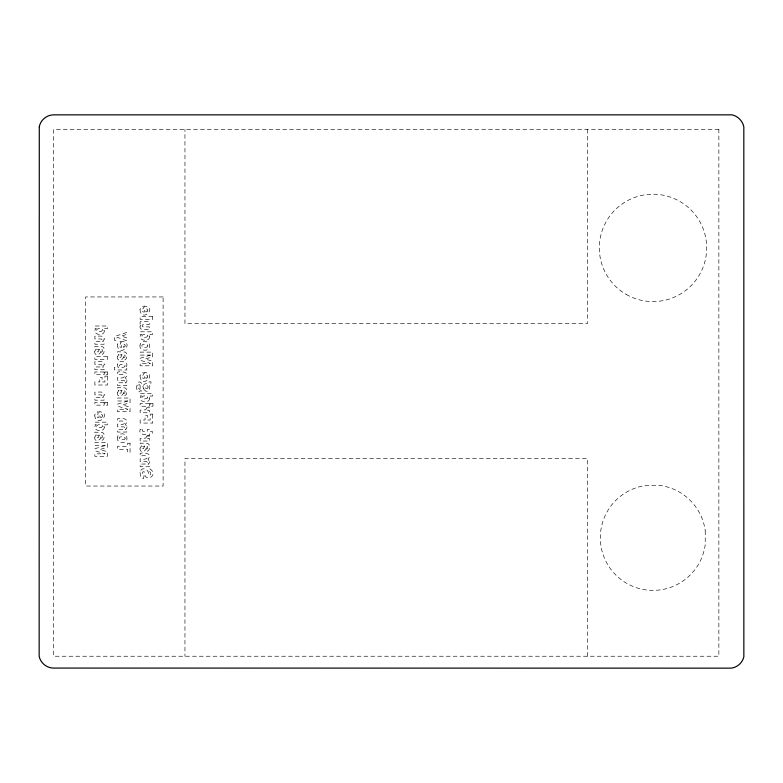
<?xml version="1.0" encoding="UTF-8"?>
<svg xmlns="http://www.w3.org/2000/svg" width="783" height="783" viewBox="0 0 783 783"><rect width="100%" height="100%" fill="white"/><g stroke="black" fill="none" stroke-linecap="round" stroke-linejoin="round"><path stroke-width="0.59" stroke-dasharray="3.92 2.94" d="M587.407 129.352L587.407 323.673L184.954 323.673L184.954 129.352M587.407 656.232L587.407 458.437L184.954 458.437L184.954 656.232M705.248 530.903L705.229 544.655A52.686 52.686 0 0 1 650.604 590.323A52.686 52.686 0 0 1 600.355 539.888A52.686 52.686 0 0 1 646.22 485.44L659.971 485.46A52.686 52.686 0 0 1 705.248 530.903M140.157 387.448C140.314 392.44 136.917 386.802 139.012 384.59L139.971 384.923L140.157 387.448M136.937 385.862C135.42 388.329 138.611 394.896 140.715 390.453L142.369 391.627L144.444 389.768C147.175 394.407 151.471 387.859 149.22 384.688L150.737 383.983L151.031 382.603L150.953 381.84L149.22 381.84C149.269 384.864 141.371 381.497 144.003 388.574L143.299 389.043C143.446 384.404 138.816 377.416 136.937 385.862M142.183 429.309L142.76 431.374L147.302 431.423L147.302 429.436L149.426 429.436L149.426 431.423L152.352 431.423L152.166 433.792L149.426 434.007L149.426 435.632L147.302 435.632L147.302 434.164C143.857 435.133 138.219 434.203 140.147 429.309L142.183 429.309M140.04 472.511L140.832 476.994L143.436 478.775L144.052 476.064L142.741 475.193L142.3 473.509L142.692 472.012L144.111 471.63C144.63 484.276 159.311 474.841 149.935 468.87L149.103 471.366L150.219 472.149L150.512 474.263L149.954 475.134L148.692 474.919C149.445 469.144 141.038 465.719 140.04 472.511M94.723 415.107C95.702 428.771 113.016 413.121 99.05 411.584L99.05 417.554C96.74 418.279 95.565 414.452 98.071 414.129L97.895 411.652L95.477 413.228L94.723 415.107M117.372 344.823C118.341 358.487 135.655 342.837 121.688 341.3L121.688 347.27C119.378 347.995 118.204 344.168 120.719 343.845L120.533 341.368L118.125 342.944L117.372 344.823M140.01 309.559C140.979 323.222 158.293 307.572 144.336 306.036L144.336 312.006C142.017 312.73 140.852 308.903 143.358 308.58L143.172 306.104L140.764 307.67L140.01 309.559M140.01 375.889C140.979 389.552 158.293 373.902 144.336 372.365L144.336 378.336C142.017 379.06 140.852 375.233 143.358 374.91L143.172 372.434L141.214 373.511L140.01 375.889M146.901 407.767L145.726 409.822L140.147 410.116L140.147 412.768L149.426 412.768L149.426 410.263L147.703 410.263L149.152 409.47L149.602 407.767L146.901 407.767M146.901 436.043L145.726 438.098L140.147 438.392L140.147 441.044L149.426 441.044L149.426 438.539L147.703 438.539L149.152 437.746L149.602 436.043L146.901 436.043M117.401 437.315C115.835 443.628 127.179 444.646 126.983 438.274C127.306 432.882 118.272 432.157 117.401 437.315M140.049 344.96C138.474 351.273 149.817 352.291 149.622 345.92C149.954 340.527 140.92 339.802 140.049 344.96M94.753 351.234C93.803 357.508 102.769 354.493 100.664 349.228L102.465 349.981L102.211 351.694L101.193 352.174L101.438 354.699L102.172 354.513L103.679 353.202L104.335 350.373L103.845 347.848L102.524 346.654L94.87 346.321L94.87 348.983L96.319 349.11L94.753 351.234M94.753 437.071C93.803 443.354 102.769 440.33 100.664 435.064L102.465 435.818L102.211 437.531L101.193 438.01L101.438 440.535L102.172 440.349L103.679 439.038L104.335 436.209L103.845 433.684L102.524 432.49L94.87 432.167L94.87 434.819L96.319 434.947L94.753 437.071M114.367 337.894L114.377 340.243L116.481 340.243L116.432 338.217L117.509 337.395L126.787 340.771L126.787 337.874L121.267 336.093L126.787 334.37L126.787 332.384L115.737 336.122L114.367 337.894M117.401 356.647C116.442 362.921 125.407 359.906 123.303 354.63L125.104 355.394L124.849 357.097L123.841 357.577L124.076 360.111L124.81 359.926L126.317 358.614L126.983 355.785L126.484 353.25L125.163 352.056L117.509 351.733L117.509 354.386L118.957 354.513L117.401 356.647M117.401 392.489C116.442 398.762 125.407 395.748 123.303 390.472L125.104 391.236L124.849 392.939L123.841 393.418L124.076 395.953L124.81 395.758L126.317 394.456L126.983 391.627L126.484 389.092L125.163 387.898L117.509 387.575L117.509 390.228L118.957 390.355L117.401 392.489M140.04 448.052C139.08 454.326 148.046 451.311 145.951 446.046L147.742 446.799L147.498 448.512L146.48 448.992L146.724 451.517L147.449 451.331L148.966 450.019L149.622 447.191L149.122 444.666L147.811 443.472L140.147 443.139L140.147 445.791L141.606 445.919L140.04 448.052M104.335 330.955C104.09 337.59 90.065 333.715 96.319 328.537L94.87 328.537L94.87 326.012L107.408 326.012L107.408 328.674L103.17 328.674L104.335 330.955M104.335 427.117C104.09 433.753 90.065 429.877 96.319 424.699L94.87 424.699L94.87 422.174L107.408 422.174L107.408 424.836L103.17 424.836L104.335 427.117M149.622 336.739C149.377 343.375 135.342 339.499 141.606 334.331L140.147 334.331L140.147 331.806L152.695 331.806L152.695 334.458L148.457 334.458L149.622 336.739M149.622 398.302C149.377 404.938 135.342 401.062 141.606 395.885L140.147 395.885L140.147 393.36L152.695 393.36L152.695 396.022L148.457 396.022L149.622 398.302M117.391 364.34L117.626 366.424L118.536 367.315L114.377 367.315L114.377 369.977L126.787 369.977L126.787 367.452L125.427 367.452C131.162 362.686 118.879 358.516 117.391 364.34M126.983 380.293L126.582 381.928L125.368 382.907L126.787 382.907L126.787 385.481L117.509 385.481L117.509 382.818L123.714 382.74L124.81 381.429L124.086 380.332L117.509 380.235L117.509 377.494C126.777 380.039 127.169 372.268 117.509 374.959L117.509 372.219C121.071 370.594 131.084 372.669 125.368 377.729L126.983 380.293M126.983 426.862L126.582 428.497L125.368 429.476L126.787 429.476L126.787 432.05L117.509 432.05L117.509 429.397L123.714 429.309L124.81 427.998L124.086 426.901L117.509 426.804L117.509 424.063C126.777 426.608 127.169 418.836 117.509 421.528L117.509 418.797C121.071 417.163 131.084 419.238 125.368 424.298L126.983 426.862M149.622 461.549L149.22 463.184L148.016 464.162L149.426 464.162L149.426 466.737L140.147 466.737L140.147 464.084L146.352 463.996L147.458 462.684L146.724 461.588L140.147 461.49L140.147 458.75C149.416 461.295 149.807 453.533 140.147 456.215L140.147 453.484C143.72 451.85 153.722 453.925 148.016 458.985L149.622 461.549M104.335 339.108L102.573 341.682L104.149 341.682L104.149 344.226L94.87 344.226L94.87 341.496L101.007 341.408L102.211 340.047L101.369 338.98L94.87 338.902L94.87 336.161C97.513 336.71 104.237 334.37 104.335 339.108M104.335 364.604L102.573 367.188L104.149 367.188L104.149 369.733L94.87 369.733L94.87 366.992L101.007 366.904L102.211 365.553L101.369 364.477L94.87 364.398L94.87 361.668C97.513 362.216 104.237 359.877 104.335 364.604M104.335 395.043L102.573 397.627L104.149 397.627L104.149 400.172L94.87 400.172L94.87 397.431L101.007 397.343L102.211 395.992L101.369 394.916L94.87 394.838L94.87 392.107C97.513 392.655 104.237 390.316 104.335 395.043M140.069 325.963C138.973 331.258 146.744 329.291 149.426 329.545L149.426 326.893L142.819 326.824L142.114 325.855L143.054 324.456L149.426 324.348L149.426 321.617L140.147 321.617L140.147 324.152L141.733 324.152L140.069 325.963M102.446 329.995L101.673 331.189L99.363 331.581L97.298 331.209L96.612 330.103C97.219 327.911 100.89 328.283 102.309 329.418L102.446 329.995M102.446 426.158L101.673 427.352L99.363 427.743L97.298 427.371L96.612 426.265C97.219 424.073 100.89 424.445 102.309 425.58L102.446 426.158M147.733 335.78L146.959 336.974L144.64 337.365L142.584 336.993L141.899 335.887C142.506 333.695 146.167 334.067 147.596 335.202L147.733 335.78M147.733 397.343L146.959 398.537L144.64 398.929L142.584 398.557L141.899 397.451C142.506 395.258 146.167 395.63 147.596 396.766L147.733 397.343M148.144 387.164L147.321 388.574L145.697 388.29C143.906 386.166 148.134 384.247 148.144 387.164M99.314 349.228L98.227 351.91L96.74 351.792L96.984 349.717L99.314 349.228M99.314 435.064L98.227 437.756L96.74 437.628L96.984 435.554L99.314 435.064M121.952 354.63L120.876 357.322L119.378 357.195L119.623 355.12L121.952 354.63M121.952 390.472L120.876 393.164L119.378 393.037L119.623 390.962L121.952 390.472M144.601 446.046L143.514 448.728L142.017 448.61L142.271 446.535L144.601 446.046M102.544 415.842L102.074 417.045L100.635 417.564L100.635 414.266L102.074 414.726L102.544 415.842M125.192 345.557L124.712 346.761L123.274 347.28L123.274 343.991L124.712 344.442L125.192 345.557M147.83 310.293L147.351 311.497L145.922 312.016L145.922 308.717L147.351 309.177L147.83 310.293M147.83 376.613L147.351 377.817L145.922 378.346L145.922 375.047L147.351 375.507L147.83 376.613M125.192 438.196L124.585 439.371L122.197 439.762L119.838 439.39L119.114 438.216L119.73 437.09L122.06 436.66L124.536 437.041L125.192 438.196M147.83 345.841L147.233 347.016L144.835 347.407L142.477 347.035L141.762 345.861L142.369 344.735L144.698 344.305L147.175 344.686L147.83 345.841M125.084 365.867C124.634 368.137 118.673 368.216 119.378 365.328L120.729 364.526L123.548 364.506L125.084 365.867M150.375 355.091L140.147 358.242L140.147 360.249L150.375 363.341L140.147 363.341L140.147 365.808L152.695 365.808L152.695 361.237L145.188 359.035L152.695 356.715L152.695 352.125L140.147 352.125L140.147 355.091L150.375 355.091M127.737 400.994L117.509 404.145L117.509 406.152L127.737 409.245L117.509 409.245L117.509 411.711L130.047 411.711L130.047 407.14L122.54 404.938L130.047 402.619L130.047 398.038L117.509 398.038L117.509 400.994L127.737 400.994M105.088 445.586L94.87 448.737L94.87 450.744L105.088 453.837L94.87 453.837L94.87 456.303L107.408 456.303L107.408 451.732L99.901 449.53L107.408 447.21L107.408 442.62L94.87 442.62L94.87 445.586L105.088 445.586M718.863 129.352L53.675 129.352L53.675 656.232L718.863 656.232L718.863 129.352M163.109 296.943L85.621 296.943L85.621 486.037L163.109 486.037L163.109 296.943M152.695 316.616L140.147 316.616L140.147 319.356L152.695 319.356L152.695 316.616M107.408 356.666L94.87 356.666L94.87 359.407L107.408 359.407L107.408 356.666M104.149 371.984L94.87 371.984L94.87 374.714L104.149 374.714L104.149 371.984M107.662 371.984L104.922 371.984L104.922 374.714L107.662 374.714L107.662 371.984M107.408 376.094L104.922 376.094L104.922 381.967L102.113 381.967L102.113 377.328L99.774 377.328L99.774 381.967L94.87 381.967L94.87 385.011L107.408 385.011L107.408 376.094M104.149 402.423L94.87 402.423L94.87 405.154L104.149 405.154L104.149 402.423M107.662 402.423L104.922 402.423L104.922 405.154L107.662 405.154L107.662 402.423M149.426 403.499L140.147 403.499L140.147 406.24L149.426 406.24L149.426 403.499M152.949 403.499L150.209 403.499L150.209 406.24L152.949 406.24L152.949 403.499M152.695 414.148L150.209 414.148L150.209 420.021L147.4 420.021L147.4 415.381L145.061 415.381L145.061 420.021L140.147 420.021L140.147 423.065L152.695 423.065L152.695 414.148M130.047 443.247L127.57 443.247L127.57 446.349L117.509 446.349L117.509 449.325L127.57 449.325L127.57 452.447L130.047 452.447L130.047 443.247M626.155 294.388A53.675 53.675 0 0 0 706.677 247.908A53.675 53.675 0 0 0 626.155 201.417A53.675 53.675 0 0 0 626.155 294.388"/><path stroke-width="1.17" d="M39.287 126.68L39.15 656.232C40.432 662.956 46.833 668.173 53.675 668.075L731.097 668.153C737.195 667.517 742.578 662.731 743.85 656.722L743.821 126.836C742.656 121.013 737.889 116.148 732.095 114.847L53.812 114.847C46.97 114.749 40.569 119.956 39.287 126.68"/></g></svg>
